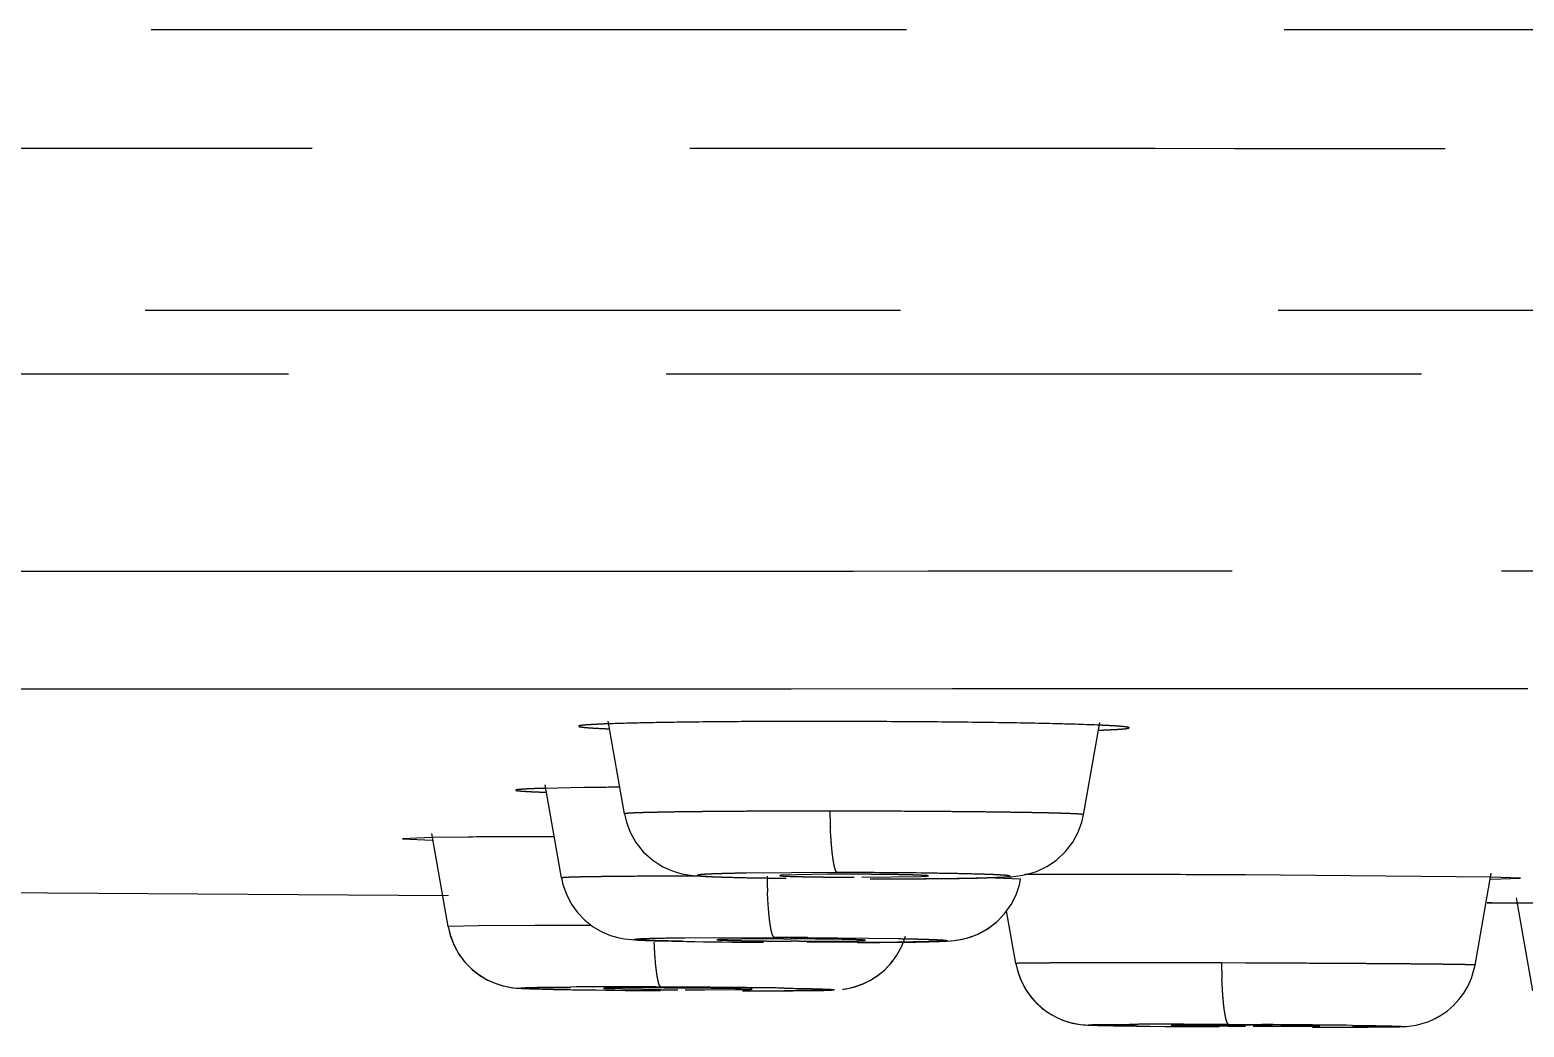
# Model space of a CAD drawing. Header units: millimetres. Extents: x 3819 to 4365, y -2661 to -1889.
# Drawn here: x 4165.818 to 4168.331, y -2175.879 to -2174.203 of the extents above; entities that cross this region are included whole.
import ezdxf

# ---------------------------------------------------------------- set-up
doc = ezdxf.new("R2010")
doc.units = ezdxf.units.MM
doc.header["$LTSCALE"] = 0.1
doc.linetypes.add('HIDDENX2', pattern=[19.05, 12.7, -6.35])
doc.layers.add('HIDDEN', color=8, linetype='HIDDENX2')

msp = doc.modelspace()

# ---------------------------------------------------------------- linework, layer by layer
at = {"layer": 'HIDDEN'}
for p, q in [((4169.1971, -2174.2026), (4151.6864, -2174.2026)), ((4169.1875, -2174.6746), (4155.0867, -2174.6746)), ((4147.8382, -2174.7808), (4196.1253, -2174.7808)), ((4166.583, -2175.1131), (4163.0107, -2175.113)), ((4166.6338, -2175.1131), (4166.583, -2175.1131)), ((4166.6889, -2175.1131), (4166.6338, -2175.1131)), ((4166.7397, -2175.1131), (4166.6889, -2175.1131)), ((4167.0783, -2175.113), (4166.7397, -2175.1131)), ((4167.2034, -2175.113), (4167.0783, -2175.113)), ((4167.3285, -2175.1129), (4167.2034, -2175.113)), ((4167.5605, -2175.1129), (4167.3285, -2175.1129)), ((4167.6666, -2175.1128), (4167.5605, -2175.1129)), ((4167.7175, -2175.1128), (4167.6666, -2175.1128)), ((4167.84, -2175.1128), (4167.7175, -2175.1128)), ((4171.4676, -2175.1115), (4167.84, -2175.1128)), ((4165.5522, -2175.3106), (4166.3128, -2175.3105)), ((4166.3128, -2175.3105), (4166.3931, -2175.3105)), ((4166.3931, -2175.3105), (4166.4443, -2175.3105)), ((4166.4443, -2175.3105), (4166.6638, -2175.3104)), ((4166.6638, -2175.3104), (4166.7412, -2175.3104)), ((4166.7412, -2175.3104), (4166.7828, -2175.3104)), ((4166.7828, -2175.3104), (4166.9078, -2175.3104)), ((4166.9078, -2175.3104), (4166.9734, -2175.3103)), ((4166.9734, -2175.3103), (4167.0265, -2175.3103)), ((4167.0265, -2175.3103), (4167.0328, -2175.3103)), ((4167.0328, -2175.3103), (4167.0984, -2175.3103)), ((4167.0984, -2175.3103), (4167.3697, -2175.3102)), ((4167.3697, -2175.3102), (4167.3787, -2175.3102)), ((4167.3787, -2175.3102), (4167.3989, -2175.3102)), ((4167.3989, -2175.3102), (4167.6666, -2175.3101)), ((4167.6666, -2175.3101), (4167.7011, -2175.3101)), ((4167.7011, -2175.3101), (4167.7374, -2175.3101)), ((4167.7374, -2175.3101), (4167.9874, -2175.31)), ((4167.9874, -2175.31), (4168.0147, -2175.31)), ((4168.0147, -2175.31), (4168.2681, -2175.3099)), ((4168.2681, -2175.3099), (4168.3243, -2175.3099)), ((4168.3243, -2175.3099), (4168.3368, -2175.3099)), ((4166.818, -2175.5208), (4166.7905, -2175.3647)), ((4167.5901, -2175.5222), (4167.6174, -2175.3673)), ((4166.7499, -2175.4766), (4166.6841, -2175.4779)), ((4166.7122, -2175.6285), (4166.6846, -2175.4722)), ((4166.818, -2175.5208), (4166.818, -2175.5208)), ((4167.2042, -2175.5162), (4167.1635, -2175.5162)), ((4166.4936, -2175.5605), (4166.4448, -2175.5626)), ((4166.4448, -2175.5626), (4166.4948, -2175.5652)), ((4166.555, -2175.5597), (4166.4936, -2175.5605)), ((4166.5216, -2175.7104), (4166.494, -2175.5539)), ((4166.6993, -2175.5592), (4166.676, -2175.5592)), ((4166.7122, -2175.6285), (4166.7122, -2175.6285)), ((4166.9439, -2175.6253), (4166.9184, -2175.6254)), ((4167.1761, -2175.6194), (4167.0227, -2175.6204)), ((4167.0816, -2175.624), (4167.0792, -2175.6244)), ((4167.1591, -2175.6223), (4167.0816, -2175.624)), ((4167.2172, -2175.6273), (4167.3167, -2175.6262)), ((4167.3167, -2175.6262), (4167.3267, -2175.6256)), ((4167.3267, -2175.6256), (4167.3291, -2175.6251)), ((4167.4842, -2175.6306), (4167.4275, -2175.6283)), ((4167.8624, -2175.6234), (4167.7813, -2175.6231)), ((4168.2756, -2175.6273), (4167.8624, -2175.6234)), ((4168.2482, -2175.7749), (4168.2755, -2175.6204)), ((4168.3247, -2175.6291), (4168.2756, -2175.6273)), ((4165.3198, -2175.6497), (4166.522, -2175.6582)), ((4168.275, -2175.6305), (4168.3247, -2175.6291)), ((4168.2685, -2175.6706), (4168.318, -2175.6708)), ((4168.2759, -2175.6706), (4168.2685, -2175.6706)), ((4168.3179, -2175.6708), (4168.2759, -2175.6706)), ((4168.3453, -2175.8183), (4168.3177, -2175.6619)), ((4168.5463, -2175.6718), (4168.3179, -2175.6708)), ((4167.4761, -2175.7724), (4167.4605, -2175.684)), ((4166.5726, -2175.7091), (4166.5217, -2175.7104)), ((4166.6671, -2175.7085), (4166.5726, -2175.7091)), ((4166.9189, -2175.729), (4167.0703, -2175.7286)), ((4167.1266, -2175.7288), (4167.2781, -2175.7305)), ((4166.9759, -2175.7319), (4166.9734, -2175.7323)), ((4167.0535, -2175.7308), (4166.9759, -2175.7319)), ((4167.0855, -2175.7308), (4167.0984, -2175.7309)), ((4167.1112, -2175.7348), (4167.0984, -2175.7348)), ((4167.277, -2175.7365), (4167.1252, -2175.737)), ((4167.1433, -2175.7348), (4167.2109, -2175.7341)), ((4167.2109, -2175.7341), (4167.2209, -2175.7337)), ((4167.2209, -2175.7337), (4167.2234, -2175.7333)), ((4167.4762, -2175.7723), (4167.4787, -2175.7837)), ((4167.8624, -2175.7717), (4167.822, -2175.7715)), ((4166.6409, -2175.814), (4166.6452, -2175.8142)), ((4166.7854, -2175.8141), (4166.7829, -2175.8144)), ((4166.7829, -2175.8144), (4166.8787, -2175.8163)), ((4166.8632, -2175.8135), (4166.7854, -2175.8141)), ((4166.9079, -2175.8136), (4166.8952, -2175.8136)), ((4166.9526, -2175.8166), (4167.0203, -2175.8163)), ((4167.0329, -2175.8157), (4167.0142, -2175.8149)), ((4167.0203, -2175.8163), (4167.0303, -2175.816)), ((4167.0303, -2175.816), (4167.0329, -2175.8157)), ((4167.1454, -2175.8176), (4167.1534, -2175.8175)), ((4167.626, -2175.8767), (4167.6406, -2175.8769)), ((4167.6406, -2175.8769), (4167.6582, -2175.8772)), ((4167.6582, -2175.8772), (4167.6785, -2175.8775)), ((4167.6785, -2175.8775), (4167.7015, -2175.8777)), ((4167.7015, -2175.8777), (4167.7273, -2175.878)), ((4167.7273, -2175.878), (4167.7554, -2175.8782)), ((4167.7399, -2175.8761), (4167.7374, -2175.8763)), ((4167.7374, -2175.8763), (4167.8333, -2175.8777)), ((4167.8177, -2175.8758), (4167.7399, -2175.8761)), ((4167.7554, -2175.8782), (4167.7858, -2175.8785)), ((4167.7858, -2175.8785), (4167.8181, -2175.8787)), ((4167.8333, -2175.8777), (4167.8624, -2175.8779)), ((4167.8343, -2175.8748), (4167.8896, -2175.8751)), ((4167.8624, -2175.876), (4167.8498, -2175.8759)), ((4167.8891, -2175.8761), (4167.8624, -2175.876)), ((4167.9874, -2175.8775), (4167.8891, -2175.8761)), ((4167.9071, -2175.878), (4167.9748, -2175.8779)), ((4167.9748, -2175.8779), (4167.9849, -2175.8777)), ((4167.9849, -2175.8777), (4167.9874, -2175.8775)), ((4168.0195, -2175.8793), (4168.0451, -2175.8793)), ((4168.0451, -2175.8793), (4168.0673, -2175.8792)), ((4168.0673, -2175.8792), (4168.0858, -2175.8791)), ((4168.0858, -2175.8791), (4168.1008, -2175.879))]:
    msp.add_line(p, q, dxfattribs=at)
for points in [[(4166.8181, -2175.5208), (4166.8213, -2175.5345), (4166.8278, -2175.5517), (4166.8375, -2175.5689), (4166.8503, -2175.5849), (4166.8658, -2175.5988), (4166.8827, -2175.6096), (4166.8998, -2175.6172), (4166.9148, -2175.6215), (4166.9251, -2175.6234), (4166.9331, -2175.6244), (4166.9399, -2175.625), (4166.9463, -2175.6255), (4166.9537, -2175.6259), (4166.9621, -2175.6263), (4166.9718, -2175.6267), (4166.9828, -2175.6271), (4166.9952, -2175.6274), (4167.0089, -2175.6278), (4167.024, -2175.6281), (4167.0405, -2175.6285), (4167.0587, -2175.6288), (4167.0785, -2175.6291), (4167.089, -2175.6292)], [(4167.5281, -2175.6095), (4167.5447, -2175.5984), (4167.5597, -2175.5843), (4167.5719, -2175.5684), (4167.5811, -2175.5515), (4167.5872, -2175.5345), (4167.59, -2175.5222)], [(4166.7123, -2175.6285), (4166.7147, -2175.6394), (4166.7204, -2175.6558), (4166.7286, -2175.6718), (4166.7391, -2175.6865), (4166.7517, -2175.6997), (4166.7656, -2175.7106), (4166.7803, -2175.7191), (4166.7945, -2175.725), (4166.8071, -2175.7287), (4166.8175, -2175.7307), (4166.8246, -2175.7317), (4166.8301, -2175.7322), (4166.8353, -2175.7326), (4166.8404, -2175.7329), (4166.8462, -2175.7331), (4166.8527, -2175.7334), (4166.8601, -2175.7337), (4166.8684, -2175.734), (4166.8776, -2175.7342), (4166.8878, -2175.7345)], [(4167.4112, -2175.6286), (4167.4241, -2175.6283), (4167.4356, -2175.628), (4167.4457, -2175.6276), (4167.4545, -2175.6272), (4167.4622, -2175.6268), (4167.4689, -2175.6264), (4167.4759, -2175.6257), (4167.4846, -2175.6246), (4167.4956, -2175.6224), (4167.511, -2175.6176), (4167.5281, -2175.6095)], [(4167.304, -2175.6299), (4167.3252, -2175.6298), (4167.3451, -2175.6296), (4167.3637, -2175.6294), (4167.381, -2175.6292), (4167.3968, -2175.6289), (4167.4112, -2175.6286)], [(4167.443, -2175.7033), (4167.4568, -2175.6892), (4167.4681, -2175.6734), (4167.4765, -2175.6568), (4167.4821, -2175.6403), (4167.4842, -2175.6305)], [(4167.3394, -2175.7355), (4167.3474, -2175.7352), (4167.3543, -2175.7349), (4167.3606, -2175.7346), (4167.3663, -2175.7342), (4167.3731, -2175.7336), (4167.3831, -2175.7321), (4167.3956, -2175.7291), (4167.411, -2175.7235), (4167.4274, -2175.7148), (4167.443, -2175.7033)], [(4167.3754, -2175.7333), (4167.3863, -2175.7314), (4167.3995, -2175.7279), (4167.414, -2175.7222), (4167.429, -2175.7138), (4167.4432, -2175.7031)], [(4166.5216, -2175.7104), (4166.5253, -2175.7255), (4166.5318, -2175.7423), (4166.5404, -2175.7576), (4166.5508, -2175.7712), (4166.5625, -2175.7829), (4166.5751, -2175.7925), (4166.5885, -2175.8003), (4166.6016, -2175.8061), (4166.6141, -2175.81), (4166.6247, -2175.8122), (4166.632, -2175.8132), (4166.6376, -2175.8137)], [(4166.5217, -2175.7104), (4166.5249, -2175.724), (4166.531, -2175.7406), (4166.5393, -2175.7558), (4166.5494, -2175.7694), (4166.5607, -2175.7812), (4166.573, -2175.791), (4166.586, -2175.7991), (4166.599, -2175.8051), (4166.6117, -2175.8093), (4166.6226, -2175.8118), (4166.6305, -2175.813), (4166.6365, -2175.8137), (4166.642, -2175.8141)], [(4167.2053, -2175.8116), (4167.2181, -2175.8071), (4167.2307, -2175.801), (4167.2432, -2175.7932), (4167.2551, -2175.7835), (4167.2663, -2175.7718), (4167.2762, -2175.7582), (4167.2844, -2175.743), (4167.2905, -2175.7265)], [(4166.8878, -2175.7345), (4166.8988, -2175.7347), (4166.9106, -2175.735), (4166.9232, -2175.7352), (4166.9367, -2175.7355), (4166.951, -2175.7357), (4166.9661, -2175.7359), (4166.9819, -2175.7361), (4166.9984, -2175.7363), (4167.0156, -2175.7364), (4167.0334, -2175.7366), (4167.0517, -2175.7367)], [(4167.21, -2175.737), (4167.2293, -2175.7369), (4167.2475, -2175.7368), (4167.2645, -2175.7367), (4167.2803, -2175.7365), (4167.2947, -2175.7364), (4167.3078, -2175.7362)], [(4167.3078, -2175.7362), (4167.3196, -2175.736), (4167.3301, -2175.7357), (4167.3394, -2175.7355)], [(4167.2061, -2175.8113), (4167.219, -2175.8067), (4167.2316, -2175.8005), (4167.2439, -2175.7926), (4167.2557, -2175.7829), (4167.2667, -2175.7713), (4167.2685, -2175.7687)], [(4167.4762, -2175.7723), (4167.4796, -2175.7864), (4167.4856, -2175.8025), (4167.4934, -2175.817), (4167.5026, -2175.8299), (4167.5129, -2175.8409), (4167.5239, -2175.8503), (4167.5356, -2175.8582), (4167.5476, -2175.8645), (4167.5597, -2175.8692), (4167.5709, -2175.8724), (4167.5807, -2175.8743), (4167.5886, -2175.8753), (4167.5935, -2175.8757), (4167.5974, -2175.8759), (4167.601, -2175.876), (4167.6048, -2175.8762), (4167.6092, -2175.8763), (4167.6141, -2175.8764), (4167.626, -2175.8767)], [(4168.1008, -2175.879), (4168.107, -2175.8789), (4168.1125, -2175.8788), (4168.1173, -2175.8787), (4168.1214, -2175.8786), (4168.1253, -2175.8785), (4168.129, -2175.8783), (4168.1336, -2175.878), (4168.1407, -2175.8773), (4168.1495, -2175.8758), (4168.1596, -2175.8734), (4168.1705, -2175.8697), (4168.1811, -2175.8649), (4168.1918, -2175.8589), (4168.2021, -2175.8517), (4168.212, -2175.843), (4168.2212, -2175.8331), (4168.2294, -2175.8221), (4168.2365, -2175.81), (4168.2422, -2175.7969), (4168.2464, -2175.7831), (4168.2482, -2175.7749)], [(4167.4787, -2175.7837), (4167.4842, -2175.7994), (4167.4914, -2175.8138), (4167.5001, -2175.8267), (4167.5097, -2175.8378), (4167.5201, -2175.8474), (4167.5312, -2175.8555), (4167.5427, -2175.8621), (4167.5545, -2175.8674), (4167.5657, -2175.8711), (4167.5761, -2175.8735), (4167.5847, -2175.8748), (4167.5901, -2175.8754), (4167.5909, -2175.8755)], [(4166.6448, -2175.8142), (4166.649, -2175.8144), (4166.6537, -2175.8146), (4166.6591, -2175.8148), (4166.6652, -2175.815), (4166.6722, -2175.8152), (4166.68, -2175.8154), (4166.6886, -2175.8156), (4166.6981, -2175.8158)], [(4166.6981, -2175.8158), (4166.7082, -2175.816), (4166.7191, -2175.8162), (4166.7307, -2175.8164), (4166.7431, -2175.8166), (4166.7564, -2175.8168), (4166.7707, -2175.8169), (4166.786, -2175.8171), (4166.8022, -2175.8173), (4166.8193, -2175.8175), (4166.8372, -2175.8176), (4166.8559, -2175.8178), (4166.8787, -2175.8179)], [(4167.0167, -2175.8184), (4167.0359, -2175.8184), (4167.0541, -2175.8184), (4167.071, -2175.8183), (4167.0866, -2175.8182), (4167.101, -2175.8181), (4167.1141, -2175.818)], [(4167.1141, -2175.818), (4167.1258, -2175.8179), (4167.1362, -2175.8178), (4167.1454, -2175.8176)], [(4167.1534, -2175.8175), (4167.1602, -2175.8173), (4167.1662, -2175.8171), (4167.1715, -2175.8169)], [(4167.1846, -2175.8158), (4167.1938, -2175.8143), (4167.2053, -2175.8116)], [(4167.1852, -2175.8157), (4167.1944, -2175.8142), (4167.2061, -2175.8113)], [(4167.9749, -2175.8793), (4167.9905, -2175.8793), (4168.0195, -2175.8793)]]:
    msp.add_lwpolyline(points, dxfattribs=at)
for centre, radius, start, end in [((4167.1262, -2203.9447), 28.5793, 89.84365, 89.98789), ((4166.9102, -2187.2657), 11.7902, 90.48808, 90.7792), ((4166.7424, -2177.6175), 2.1404, 91.5607, 91.9699), ((4168.2112, -2175.4978), 1.0479, 181.0044, 182.4759), ((4166.6997, -2195.2734), 19.7142, 90.06887, 90.42047), ((4167.2172, -2165.9817), 9.6482, 268.9467, 269.24519), ((4168.132, -2175.6081), 1.0743, 180.9201, 182.3593), ((4167.1871, -2181.3887), 5.7664, 89.96046, 90.27831), ((4167.2208, -2169.5882), 6.0391, 269.53204, 269.84175), ((4167.1683, -2188.216), 12.5966, 89.32257, 89.96468), ((4167.1869, -2181.8489), 6.2266, 89.84108, 89.96131), ((4167.1873, -2181.7024), 6.0802, 89.58114, 89.84092), ((4167.6079, -2203.9478), 28.3251, 89.95469, 90.2358), ((4167.5903, -2225.3901), 49.7674, 89.78004, 89.95393), ((4166.7483, -2209.5239), 33.8155, 89.97602, 90.13757), ((4167.0318, -2192.4096), 16.6811, 89.67441, 89.86799), ((4167.0684, -2183.0711), 7.3403, 89.8661, 90.11604), ((4167.1288, -2168.0205), 7.7144, 269.55309, 269.77381), ((4167.0678, -2183.4674), 7.7366, 89.57226, 89.77355), ((4167.1284, -2168.3944), 7.3405, 269.8661, 270.11604), ((4168.8666, -2175.7572), 1.0447, 180.784, 182.3063), ((4166.8034, -2191.2686), 15.4569, 89.71718, 90.27916), ((4166.8542, -2185.8914), 10.0779, 89.7667, 89.94893), ((4166.9632, -2165.2284), 10.5883, 269.54284, 269.70048), ((4166.7874, -2198.6882), 22.8765, 89.6301, 89.76886), ((4166.8529, -2186.3469), 10.5334, 89.52307, 89.70085), ((4166.9615, -2165.7387), 10.0779, 269.76671, 269.94894), ((4166.784, -2198.3647), 22.553, 89.34284, 89.6161), ((4166.8917, -2182.288), 6.4743, 89.0908, 89.5679), ((4166.9565, -2178.2757), 2.4615, 88.6569, 89.1173), ((4167.0279, -2165.0192), 10.7991, 270.07428, 270.31007), ((4166.9053, -2187.3011), 11.4888, 89.09428, 89.31541), ((4167.7232, -2199.3893), 23.5147, 89.72935, 90.09878), ((4167.786, -2191.2132), 15.3374, 89.76188, 89.88164), ((4167.9388, -2160.5406), 15.3374, 269.76189, 269.88164), ((4167.7235, -2204.8003), 28.9257, 89.37002, 89.67094)]:
    msp.add_arc(centre, radius, start, end, dxfattribs=at)
for points, knots in [([(4147.878, -2174.4018), (4147.9397, -2174.4046), (4148.0359, -2174.4079), (4148.1713, -2174.4084), (4148.2906, -2174.4065), (4148.4292, -2174.4038), (4148.5935, -2174.4014), (4148.7906, -2174.4), (4149.0287, -2174.3996), (4149.3168, -2174.4001), (4149.6635, -2174.4009), (4150.0762, -2174.4013), (4150.7706, -2174.4017), (4151.8163, -2174.4021), (4152.9752, -2174.4022), (4154.0284, -2174.402), (4154.8981, -2174.4015), (4155.81, -2174.4009), (4156.7558, -2174.4005), (4157.7284, -2174.4005), (4158.722, -2174.4008), (4159.7322, -2174.4015), (4160.7554, -2174.4021), (4161.7888, -2174.4023), (4162.8302, -2174.402), (4163.8779, -2174.4016), (4165.284, -2174.4015), (4167.0494, -2174.4016), (4168.4638, -2174.4018), (4169.1726, -2174.402)], [0, 0, 0, 0, 0.008693, 0.013563, 0.019077, 0.025498, 0.033098, 0.042221, 0.053265, 0.066647, 0.082803, 0.102116, 0.124783, 0.180626, 0.249442, 0.288037, 0.329006, 0.371968, 0.416503, 0.462256, 0.508988, 0.556479, 0.60457, 0.653132, 0.702062, 0.751286, 0.800738, 0.900141, 1, 1, 1, 1]), ([(4166.7913, -2175.3694), (4166.7874, -2175.3695), (4166.7802, -2175.3698), (4166.7701, -2175.3703), (4166.7615, -2175.3708), (4166.7544, -2175.3712), (4166.7489, -2175.3717), (4166.7449, -2175.3722), (4166.7426, -2175.3727), (4166.7415, -2175.373), (4166.7413, -2175.3733), (4166.7413, -2175.3734)], [0, 0, 0, 0, 0.229843, 0.430709, 0.602001, 0.743131, 0.853528, 0.932714, 0.980757, 0.993502, 1, 1, 1, 1]), ([(4166.7413, -2175.3734), (4166.7413, -2175.3735), (4166.7416, -2175.3738), (4166.7422, -2175.374), (4166.7432, -2175.3743), (4166.7453, -2175.3747), (4166.749, -2175.3751), (4166.7545, -2175.3757), (4166.7616, -2175.3762), (4166.7702, -2175.3767), (4166.7802, -2175.3772), (4166.7874, -2175.3776), (4166.7913, -2175.3777)], [0, 0, 0, 0, 0.006802, 0.019962, 0.040513, 0.068686, 0.148175, 0.258636, 0.39966, 0.570645, 0.770969, 1, 1, 1, 1]), ([(4167.1322, -2175.3654), (4167.0971, -2175.3654), (4167.0303, -2175.3655), (4166.9369, -2175.3663), (4166.8583, -2175.3675), (4166.8114, -2175.3687), (4166.7913, -2175.3694)], [0, 0, 0, 0, 0.308568, 0.58768, 0.822514, 1, 1, 1, 1]), ([(4167.6173, -2175.3717), (4167.5932, -2175.3706), (4167.5364, -2175.369), (4167.4406, -2175.3672), (4167.327, -2175.366), (4167.2462, -2175.3656), (4167.2042, -2175.3655)], [0, 0, 0, 0, 0.175201, 0.412751, 0.695023, 1, 1, 1, 1]), ([(4167.6165, -2175.38), (4167.6203, -2175.3799), (4167.6275, -2175.3796), (4167.6375, -2175.3791), (4167.646, -2175.3787), (4167.6531, -2175.3782), (4167.6586, -2175.3777), (4167.6623, -2175.3773), (4167.6645, -2175.3769), (4167.6655, -2175.3766), (4167.6662, -2175.3764), (4167.6666, -2175.3762), (4167.6666, -2175.376)], [0, 0, 0, 0, 0.227057, 0.425988, 0.596124, 0.736805, 0.847448, 0.927875, 0.956788, 0.978232, 0.992385, 1, 1, 1, 1]), ([(4167.6666, -2175.376), (4167.6667, -2175.3758), (4167.6652, -2175.3752), (4167.6634, -2175.3749), (4167.6593, -2175.3743), (4167.6539, -2175.3738), (4167.6469, -2175.3732), (4167.6384, -2175.3727), (4167.6283, -2175.3722), (4167.6211, -2175.3718), (4167.6173, -2175.3717)], [0, 0, 0, 0, 0.016925, 0.063439, 0.14179, 0.251891, 0.393286, 0.565461, 0.76788, 1, 1, 1, 1]), ([(4166.6688, -2175.4783), (4166.6662, -2175.4784), (4166.6614, -2175.4786), (4166.6546, -2175.4789), (4166.6488, -2175.4792), (4166.6441, -2175.4795), (4166.6404, -2175.4798), (4166.6378, -2175.4801), (4166.6362, -2175.4804), (4166.6356, -2175.4807), (4166.6354, -2175.4808), (4166.6354, -2175.4809)], [0, 0, 0, 0, 0.231991, 0.434132, 0.605861, 0.746629, 0.856124, 0.93436, 0.981548, 0.993873, 1, 1, 1, 1]), ([(4166.6354, -2175.4809), (4166.6354, -2175.481), (4166.6357, -2175.4812), (4166.6363, -2175.4814), (4166.6374, -2175.4816), (4166.6388, -2175.4818), (4166.6406, -2175.482), (4166.6438, -2175.4823), (4166.6488, -2175.4827), (4166.656, -2175.4831), (4166.6646, -2175.4836), (4166.6748, -2175.484), (4166.682, -2175.4843), (4166.6859, -2175.4844)], [0, 0, 0, 0, 0.006103, 0.019059, 0.039582, 0.067821, 0.103838, 0.147643, 0.2584, 0.399577, 0.570616, 0.770949, 1, 1, 1, 1]), ([(4167.1635, -2175.5162), (4167.1404, -2175.5162), (4167.0954, -2175.5162), (4167.0401, -2175.5164), (4166.9983, -2175.5166), (4166.9693, -2175.5169), (4166.9423, -2175.5171), (4166.9176, -2175.5174), (4166.8952, -2175.5177), (4166.8755, -2175.5181), (4166.8585, -2175.5185), (4166.8461, -2175.5188), (4166.8377, -2175.5191), (4166.8325, -2175.5193), (4166.8282, -2175.5196), (4166.8246, -2175.5198), (4166.8218, -2175.52), (4166.8198, -2175.5202), (4166.8186, -2175.5204), (4166.8181, -2175.5206), (4166.818, -2175.5207), (4166.818, -2175.5208)], [0, 0, 0, 0, 0.200267, 0.390675, 0.479758, 0.563724, 0.641937, 0.713761, 0.778572, 0.835865, 0.885202, 0.926143, 0.943329, 0.958263, 0.970929, 0.981312, 0.989402, 0.995189, 0.998675, 0.999575, 1, 1, 1, 1]), ([(4167.5901, -2175.5222), (4167.5901, -2175.5222), (4167.5899, -2175.522), (4167.5895, -2175.5219), (4167.5889, -2175.5218), (4167.5877, -2175.5216), (4167.5856, -2175.5214), (4167.5823, -2175.5211), (4167.5782, -2175.5209), (4167.5731, -2175.5206), (4167.5672, -2175.5204), (4167.5575, -2175.52), (4167.5434, -2175.5196), (4167.5239, -2175.5191), (4167.5015, -2175.5187), (4167.4761, -2175.5183), (4167.4482, -2175.5179), (4167.4179, -2175.5175), (4167.3855, -2175.5172), (4167.3391, -2175.5168), (4167.2784, -2175.5164), (4167.2292, -2175.5163), (4167.2042, -2175.5162)], [0, 0, 0, 0, 0.000449, 0.001413, 0.002962, 0.005105, 0.011176, 0.019614, 0.030395, 0.043494, 0.058884, 0.076537, 0.118511, 0.168999, 0.227438, 0.293264, 0.3659, 0.444652, 0.528767, 0.617489, 0.805359, 1, 1, 1, 1]), ([(4167.1761, -2175.6195), (4167.1754, -2175.6193), (4167.1743, -2175.6181), (4167.1733, -2175.6162), (4167.172, -2175.6127), (4167.1705, -2175.6068), (4167.1689, -2175.5979), (4167.1675, -2175.5866), (4167.1657, -2175.5681), (4167.1648, -2175.5534), (4167.1643, -2175.5431)], [0, 0, 0, 0, 0.02935, 0.053127, 0.084161, 0.169872, 0.287044, 0.433433, 0.605414, 1, 1, 1, 1]), ([(4166.9184, -2175.6254), (4166.9035, -2175.6254), (4166.8751, -2175.6255), (4166.8349, -2175.6258), (4166.8042, -2175.626), (4166.7824, -2175.6263), (4166.7681, -2175.6265), (4166.7553, -2175.6267), (4166.7441, -2175.6269), (4166.7346, -2175.6271), (4166.7267, -2175.6274), (4166.7213, -2175.6276), (4166.7178, -2175.6278), (4166.7158, -2175.6279), (4166.7143, -2175.6281), (4166.7131, -2175.6282), (4166.7126, -2175.6283), (4166.7122, -2175.6284), (4166.7122, -2175.6285)], [0, 0, 0, 0, 0.21659, 0.412894, 0.585441, 0.66178, 0.731066, 0.793001, 0.847284, 0.893616, 0.931719, 0.961461, 0.973173, 0.982768, 0.990239, 0.995581, 0.998801, 1, 1, 1, 1]), ([(4167.0227, -2175.6204), (4167.0163, -2175.6205), (4167.0042, -2175.6207), (4166.9873, -2175.6211), (4166.9747, -2175.6215), (4166.9659, -2175.6218), (4166.9603, -2175.622), (4166.9554, -2175.6223), (4166.9512, -2175.6225), (4166.9477, -2175.6228), (4166.9449, -2175.6231), (4166.9429, -2175.6233), (4166.9417, -2175.6235), (4166.9411, -2175.6238), (4166.9408, -2175.6239), (4166.9408, -2175.6241), (4166.9411, -2175.6242), (4166.9414, -2175.6244), (4166.942, -2175.6245), (4166.9427, -2175.6246), (4166.9441, -2175.6248), (4166.9462, -2175.6251), (4166.9493, -2175.6254), (4166.9532, -2175.6256), (4166.9578, -2175.6259), (4166.9631, -2175.6262), (4166.9716, -2175.6266), (4166.9838, -2175.627), (4167.0074, -2175.6277), (4167.0264, -2175.6281), (4167.0398, -2175.6283)], [0, 0, 0, 0, 0.106447, 0.200191, 0.280078, 0.314605, 0.345427, 0.372477, 0.395687, 0.41499, 0.430322, 0.441632, 0.448938, 0.451125, 0.452412, 0.453185, 0.454452, 0.456614, 0.459747, 0.463873, 0.469001, 0.48228, 0.499605, 0.520979, 0.546357, 0.575657, 0.608798, 0.686272, 0.778115, 1, 1, 1, 1]), ([(4167.0792, -2175.6244), (4167.0792, -2175.6245), (4167.0793, -2175.6246), (4167.0796, -2175.6247), (4167.0802, -2175.6248), (4167.0813, -2175.6249), (4167.0832, -2175.6251), (4167.0861, -2175.6253), (4167.0897, -2175.6255), (4167.0941, -2175.6257), (4167.0993, -2175.6259), (4167.1075, -2175.6261), (4167.1193, -2175.6264), (4167.1351, -2175.6267), (4167.1528, -2175.6269), (4167.1651, -2175.6271), (4167.1715, -2175.6271)], [0, 0, 0, 0, 0.00161, 0.005242, 0.01108, 0.019133, 0.041809, 0.073081, 0.11273, 0.160529, 0.21625, 0.279583, 0.42717, 0.599348, 0.792088, 1, 1, 1, 1]), ([(4167.2313, -2175.63), (4167.2451, -2175.63), (4167.2723, -2175.63), (4167.312, -2175.6298), (4167.3489, -2175.6295), (4167.3819, -2175.6291), (4167.4102, -2175.6286), (4167.4305, -2175.628), (4167.4439, -2175.6275), (4167.4516, -2175.6272), (4167.4577, -2175.6268), (4167.4621, -2175.6264), (4167.4649, -2175.6261), (4167.4661, -2175.6258), (4167.4666, -2175.6256), (4167.4666, -2175.6254), (4167.4664, -2175.6253), (4167.4662, -2175.6252), (4167.4657, -2175.625), (4167.4649, -2175.6248), (4167.4635, -2175.6246), (4167.4617, -2175.6244), (4167.4595, -2175.6242), (4167.4568, -2175.624), (4167.4525, -2175.6237), (4167.446, -2175.6233), (4167.437, -2175.6229), (4167.4264, -2175.6225), (4167.4094, -2175.622), (4167.3849, -2175.6214), (4167.3524, -2175.6208), (4167.3293, -2175.6205), (4167.3173, -2175.6203)], [0, 0, 0, 0, 0.10792, 0.212005, 0.308807, 0.395354, 0.469545, 0.529412, 0.553519, 0.573584, 0.589495, 0.601141, 0.608439, 0.61047, 0.611486, 0.611762, 0.612143, 0.612748, 0.613607, 0.616121, 0.61972, 0.624411, 0.630198, 0.637084, 0.645067, 0.664269, 0.687674, 0.715148, 0.746555, 0.820433, 0.906252, 1, 1, 1, 1]), ([(4167.3291, -2175.6251), (4167.3291, -2175.6251), (4167.3289, -2175.625), (4167.3286, -2175.6249), (4167.328, -2175.6248), (4167.3269, -2175.6246), (4167.3248, -2175.6245), (4167.3218, -2175.6243), (4167.3179, -2175.6241), (4167.3132, -2175.6239), (4167.3078, -2175.6237), (4167.299, -2175.6234), (4167.2866, -2175.6231), (4167.2699, -2175.6228), (4167.2514, -2175.6226), (4167.2384, -2175.6225), (4167.2317, -2175.6224)], [0, 0, 0, 0, 0.001602, 0.005258, 0.011144, 0.019264, 0.042129, 0.073652, 0.113604, 0.161748, 0.217841, 0.281521, 0.429604, 0.601873, 0.794021, 1, 1, 1, 1]), ([(4167.0703, -2175.7286), (4167.0695, -2175.7285), (4167.0685, -2175.7273), (4167.0675, -2175.7254), (4167.0662, -2175.722), (4167.0647, -2175.7161), (4167.0631, -2175.7071), (4167.0617, -2175.6959), (4167.0599, -2175.6774), (4167.0591, -2175.6626), (4167.0586, -2175.6523)], [0, 0, 0, 0, 0.028821, 0.052299, 0.083066, 0.168402, 0.285442, 0.431949, 0.604278, 1, 1, 1, 1]), ([(4166.917, -2175.7351), (4166.9108, -2175.7349), (4166.8992, -2175.7347), (4166.8828, -2175.7343), (4166.8686, -2175.7339), (4166.8583, -2175.7335), (4166.8512, -2175.7332), (4166.8469, -2175.733), (4166.8432, -2175.7328), (4166.8402, -2175.7326), (4166.8381, -2175.7324), (4166.8368, -2175.7323), (4166.8361, -2175.7322), (4166.8355, -2175.7321), (4166.8351, -2175.7319), (4166.8348, -2175.7319), (4166.8347, -2175.7317), (4166.8349, -2175.7316), (4166.8354, -2175.7314), (4166.8365, -2175.7313), (4166.8383, -2175.7311), (4166.8407, -2175.7309), (4166.8439, -2175.7307), (4166.8494, -2175.7304), (4166.8578, -2175.7301), (4166.8698, -2175.7298), (4166.8905, -2175.7294), (4166.9071, -2175.7292), (4166.9189, -2175.729)], [0, 0, 0, 0, 0.111283, 0.210082, 0.295373, 0.36637, 0.396284, 0.422355, 0.444495, 0.462617, 0.476646, 0.482125, 0.486582, 0.490025, 0.492465, 0.493938, 0.494641, 0.495603, 0.497463, 0.504155, 0.514894, 0.5297, 0.548563, 0.571413, 0.628739, 0.701005, 0.787529, 1, 1, 1, 1]), ([(4166.8797, -2175.8119), (4166.8789, -2175.8118), (4166.8779, -2175.8107), (4166.8769, -2175.8089), (4166.8756, -2175.8055), (4166.8742, -2175.7997), (4166.8718, -2175.7865), (4166.8697, -2175.765), (4166.8686, -2175.7466), (4166.8682, -2175.7363)], [0, 0, 0, 0, 0.028341, 0.051509, 0.081977, 0.166817, 0.283585, 0.602661, 1, 1, 1, 1]), ([(4166.9734, -2175.7323), (4166.9734, -2175.7324), (4166.9736, -2175.7324), (4166.9739, -2175.7325), (4166.9745, -2175.7326), (4166.9756, -2175.7327), (4166.9776, -2175.7329), (4166.9806, -2175.733), (4166.9844, -2175.7332), (4166.9889, -2175.7333), (4166.9942, -2175.7335), (4167.0027, -2175.7337), (4167.0149, -2175.734), (4167.0312, -2175.7342), (4167.0494, -2175.7344), (4167.0621, -2175.7346), (4167.0687, -2175.7346)], [0, 0, 0, 0, 0.001459, 0.005044, 0.010874, 0.018941, 0.041696, 0.073097, 0.112915, 0.160916, 0.216862, 0.280413, 0.428333, 0.600627, 0.793109, 1, 1, 1, 1]), ([(4167.2234, -2175.7333), (4167.2234, -2175.7333), (4167.2232, -2175.7332), (4167.2229, -2175.7331), (4167.2223, -2175.733), (4167.2211, -2175.7329), (4167.219, -2175.7328), (4167.216, -2175.7326), (4167.2121, -2175.7324), (4167.2074, -2175.7323), (4167.2019, -2175.7321), (4167.1931, -2175.7319), (4167.1806, -2175.7316), (4167.1639, -2175.7314), (4167.1453, -2175.7312), (4167.1323, -2175.7311), (4167.1256, -2175.731)], [0, 0, 0, 0, 0.001458, 0.005057, 0.010912, 0.019014, 0.041866, 0.073395, 0.113368, 0.161544, 0.217679, 0.281405, 0.429576, 0.601918, 0.794094, 1, 1, 1, 1]), ([(4167.2781, -2175.7305), (4167.2843, -2175.7306), (4167.296, -2175.7308), (4167.3124, -2175.7312), (4167.3266, -2175.7316), (4167.337, -2175.732), (4167.3441, -2175.7323), (4167.3484, -2175.7325), (4167.3521, -2175.7327), (4167.3551, -2175.7329), (4167.3575, -2175.7331), (4167.359, -2175.7333), (4167.3599, -2175.7335), (4167.3603, -2175.7336), (4167.3606, -2175.7337), (4167.3607, -2175.7338), (4167.3605, -2175.734), (4167.36, -2175.7341), (4167.359, -2175.7343), (4167.3572, -2175.7345), (4167.3548, -2175.7347), (4167.3517, -2175.7349), (4167.3462, -2175.7351), (4167.3378, -2175.7354), (4167.3258, -2175.7357), (4167.3053, -2175.7362), (4167.2887, -2175.7364), (4167.277, -2175.7365)], [0, 0, 0, 0, 0.111479, 0.210498, 0.296036, 0.367299, 0.39735, 0.423562, 0.445843, 0.464105, 0.478275, 0.488349, 0.491861, 0.494368, 0.495904, 0.49664, 0.497551, 0.499347, 0.505904, 0.516509, 0.531183, 0.549915, 0.572634, 0.629704, 0.701717, 0.787994, 1, 1, 1, 1]), ([(4167.822, -2175.7715), (4167.7988, -2175.7715), (4167.7537, -2175.7714), (4167.6983, -2175.7713), (4167.6565, -2175.7713), (4167.6276, -2175.7713), (4167.6007, -2175.7713), (4167.5759, -2175.7713), (4167.5537, -2175.7714), (4167.534, -2175.7715), (4167.5171, -2175.7716), (4167.5048, -2175.7717), (4167.4964, -2175.7718), (4167.4912, -2175.7718), (4167.4868, -2175.7719), (4167.4832, -2175.772), (4167.4806, -2175.772), (4167.479, -2175.7721), (4167.478, -2175.7721), (4167.4773, -2175.7722), (4167.4767, -2175.7722), (4167.4764, -2175.7723), (4167.4762, -2175.7723), (4167.4762, -2175.7723)], [0, 0, 0, 0, 0.201555, 0.391405, 0.480207, 0.564048, 0.642199, 0.713933, 0.778528, 0.835457, 0.884418, 0.925123, 0.942289, 0.957283, 0.970072, 0.980628, 0.988923, 0.992215, 0.994932, 0.99707, 0.998627, 0.999602, 1, 1, 1, 1]), ([(4168.2482, -2175.7749), (4168.2482, -2175.7749), (4168.248, -2175.7749), (4168.2477, -2175.7748), (4168.247, -2175.7748), (4168.2462, -2175.7747), (4168.2452, -2175.7747), (4168.2433, -2175.7746), (4168.2404, -2175.7745), (4168.2362, -2175.7744), (4168.2311, -2175.7743), (4168.2252, -2175.7742), (4168.2184, -2175.7741), (4168.2107, -2175.774), (4168.1988, -2175.7738), (4168.1819, -2175.7736), (4168.1595, -2175.7734), (4168.1341, -2175.7731), (4168.1062, -2175.7729), (4168.0759, -2175.7727), (4168.0436, -2175.7725), (4167.9972, -2175.7722), (4167.9366, -2175.7719), (4167.8874, -2175.7718), (4167.8624, -2175.7717)], [0, 0, 0, 0, 0.000358, 0.001306, 0.002857, 0.00501, 0.007763, 0.011112, 0.019585, 0.030403, 0.043537, 0.058961, 0.076646, 0.096565, 0.118677, 0.169205, 0.227671, 0.293511, 0.366147, 0.444887, 0.528979, 0.617669, 0.805455, 1, 1, 1, 1]), ([(4167.8343, -2175.8748), (4167.8335, -2175.8748), (4167.8325, -2175.8737), (4167.8315, -2175.8719), (4167.8302, -2175.8685), (4167.8288, -2175.8628), (4167.8264, -2175.8495), (4167.8242, -2175.8281), (4167.8232, -2175.8096), (4167.8227, -2175.7993)], [0, 0, 0, 0, 0.027936, 0.050842, 0.081069, 0.165558, 0.282191, 0.601655, 1, 1, 1, 1]), ([(4166.7267, -2175.8163), (4166.715, -2175.8161), (4166.6985, -2175.8158), (4166.6781, -2175.8153), (4166.6663, -2175.815), (4166.6579, -2175.8147), (4166.6526, -2175.8145), (4166.6495, -2175.8143), (4166.6472, -2175.8142), (4166.6456, -2175.814), (4166.6448, -2175.8139), (4166.6444, -2175.8138), (4166.6441, -2175.8138), (4166.644, -2175.8136), (4166.6442, -2175.8135), (4166.6446, -2175.8134), (4166.6458, -2175.8133), (4166.6475, -2175.8132), (4166.6499, -2175.8131), (4166.6531, -2175.8129), (4166.6585, -2175.8127), (4166.667, -2175.8125), (4166.679, -2175.8123), (4166.6996, -2175.8121), (4166.7162, -2175.812), (4166.7281, -2175.8119)], [0, 0, 0, 0, 0.210553, 0.296085, 0.36732, 0.423534, 0.445782, 0.464005, 0.478128, 0.488142, 0.491614, 0.494071, 0.495531, 0.496115, 0.496929, 0.498687, 0.505222, 0.51583, 0.53052, 0.549277, 0.57203, 0.629185, 0.701306, 0.787709, 1, 1, 1, 1]), ([(4167.087, -2175.8138), (4167.0987, -2175.814), (4167.1152, -2175.8143), (4167.1356, -2175.8147), (4167.1475, -2175.8151), (4167.1559, -2175.8154), (4167.1613, -2175.8156), (4167.1643, -2175.8158), (4167.1667, -2175.8159), (4167.1682, -2175.8161), (4167.1691, -2175.8162), (4167.1696, -2175.8163), (4167.1698, -2175.8163), (4167.17, -2175.8164), (4167.1697, -2175.8165), (4167.1693, -2175.8166), (4167.1682, -2175.8168), (4167.1665, -2175.8169), (4167.1641, -2175.817), (4167.161, -2175.8171), (4167.1555, -2175.8173), (4167.1471, -2175.8175), (4167.1352, -2175.8177), (4167.1146, -2175.818), (4167.0981, -2175.8181), (4167.0863, -2175.8182)], [0, 0, 0, 0, 0.210972, 0.296753, 0.368257, 0.424751, 0.447142, 0.465508, 0.479773, 0.489929, 0.493471, 0.495998, 0.497524, 0.498154, 0.498912, 0.500603, 0.507, 0.517471, 0.532026, 0.55065, 0.57327, 0.630165, 0.702029, 0.788181, 1, 1, 1, 1]), ([(4167.6813, -2175.8775), (4167.6696, -2175.8773), (4167.6531, -2175.8771), (4167.6327, -2175.8768), (4167.6209, -2175.8765), (4167.6125, -2175.8763), (4167.6072, -2175.8762), (4167.6041, -2175.8761), (4167.6018, -2175.8759), (4167.6002, -2175.8758), (4167.5994, -2175.8758), (4167.599, -2175.8757), (4167.5987, -2175.8757), (4167.5986, -2175.8756), (4167.5988, -2175.8755), (4167.599, -2175.8755), (4167.5995, -2175.8755), (4167.6005, -2175.8754), (4167.6021, -2175.8753), (4167.6045, -2175.8752), (4167.6076, -2175.8751), (4167.6131, -2175.875), (4167.6216, -2175.8749), (4167.6336, -2175.8748), (4167.6542, -2175.8747), (4167.6708, -2175.8746), (4167.6826, -2175.8746)], [0, 0, 0, 0, 0.210672, 0.296251, 0.367523, 0.42376, 0.446015, 0.46424, 0.478358, 0.488358, 0.491817, 0.494252, 0.495672, 0.496143, 0.496877, 0.498599, 0.501338, 0.505098, 0.515685, 0.530363, 0.549115, 0.571867, 0.629032, 0.701176, 0.787613, 1, 1, 1, 1]), ([(4168.0415, -2175.8763), (4168.0533, -2175.8765), (4168.0697, -2175.8767), (4168.0902, -2175.877), (4168.1021, -2175.8773), (4168.1104, -2175.8775), (4168.1159, -2175.8777), (4168.1189, -2175.8778), (4168.1213, -2175.8779), (4168.1228, -2175.878), (4168.1237, -2175.878), (4168.1241, -2175.8781), (4168.1247, -2175.8782), (4168.1237, -2175.8784), (4168.123, -2175.8784), (4168.1211, -2175.8785), (4168.1187, -2175.8786), (4168.1156, -2175.8787), (4168.1102, -2175.8788), (4168.1017, -2175.8789), (4168.0898, -2175.879), (4168.0692, -2175.8792), (4168.0527, -2175.8792), (4168.0409, -2175.8792)], [0, 0, 0, 0, 0.211102, 0.296933, 0.368476, 0.424997, 0.447395, 0.465764, 0.480025, 0.490167, 0.493696, 0.496202, 0.498185, 0.500491, 0.50685, 0.517301, 0.531845, 0.550464, 0.573085, 0.629993, 0.701884, 0.788074, 1, 1, 1, 1])]:
    msp.add_open_spline(points, degree=3, knots=knots, dxfattribs=at)

doc.saveas('drawing.dxf')
